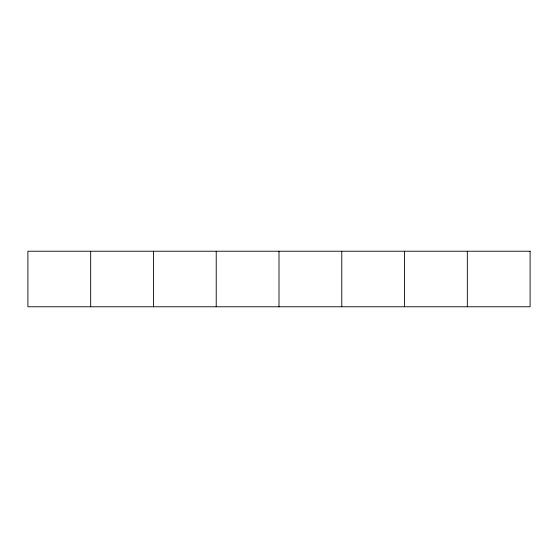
<?xml version="1.0" encoding="UTF-8"?>
<svg xmlns="http://www.w3.org/2000/svg" width="558" height="558" viewBox="0 0 558 558"><rect width="100%" height="100%" fill="white"/><g stroke="black" fill="none" stroke-linecap="round" stroke-linejoin="round"><path stroke-width="0.84" d="M467.325 251.226L467.325 306.774M404.55 251.226L404.55 306.774M341.775 251.226L341.775 306.774M279 251.226L279 306.774M216.225 251.226L216.225 306.774M153.45 251.226L153.45 306.774M90.675 251.226L90.675 306.774M530.1 251.226L27.9 251.226L27.9 306.774L530.1 306.774L530.1 251.226"/></g></svg>
